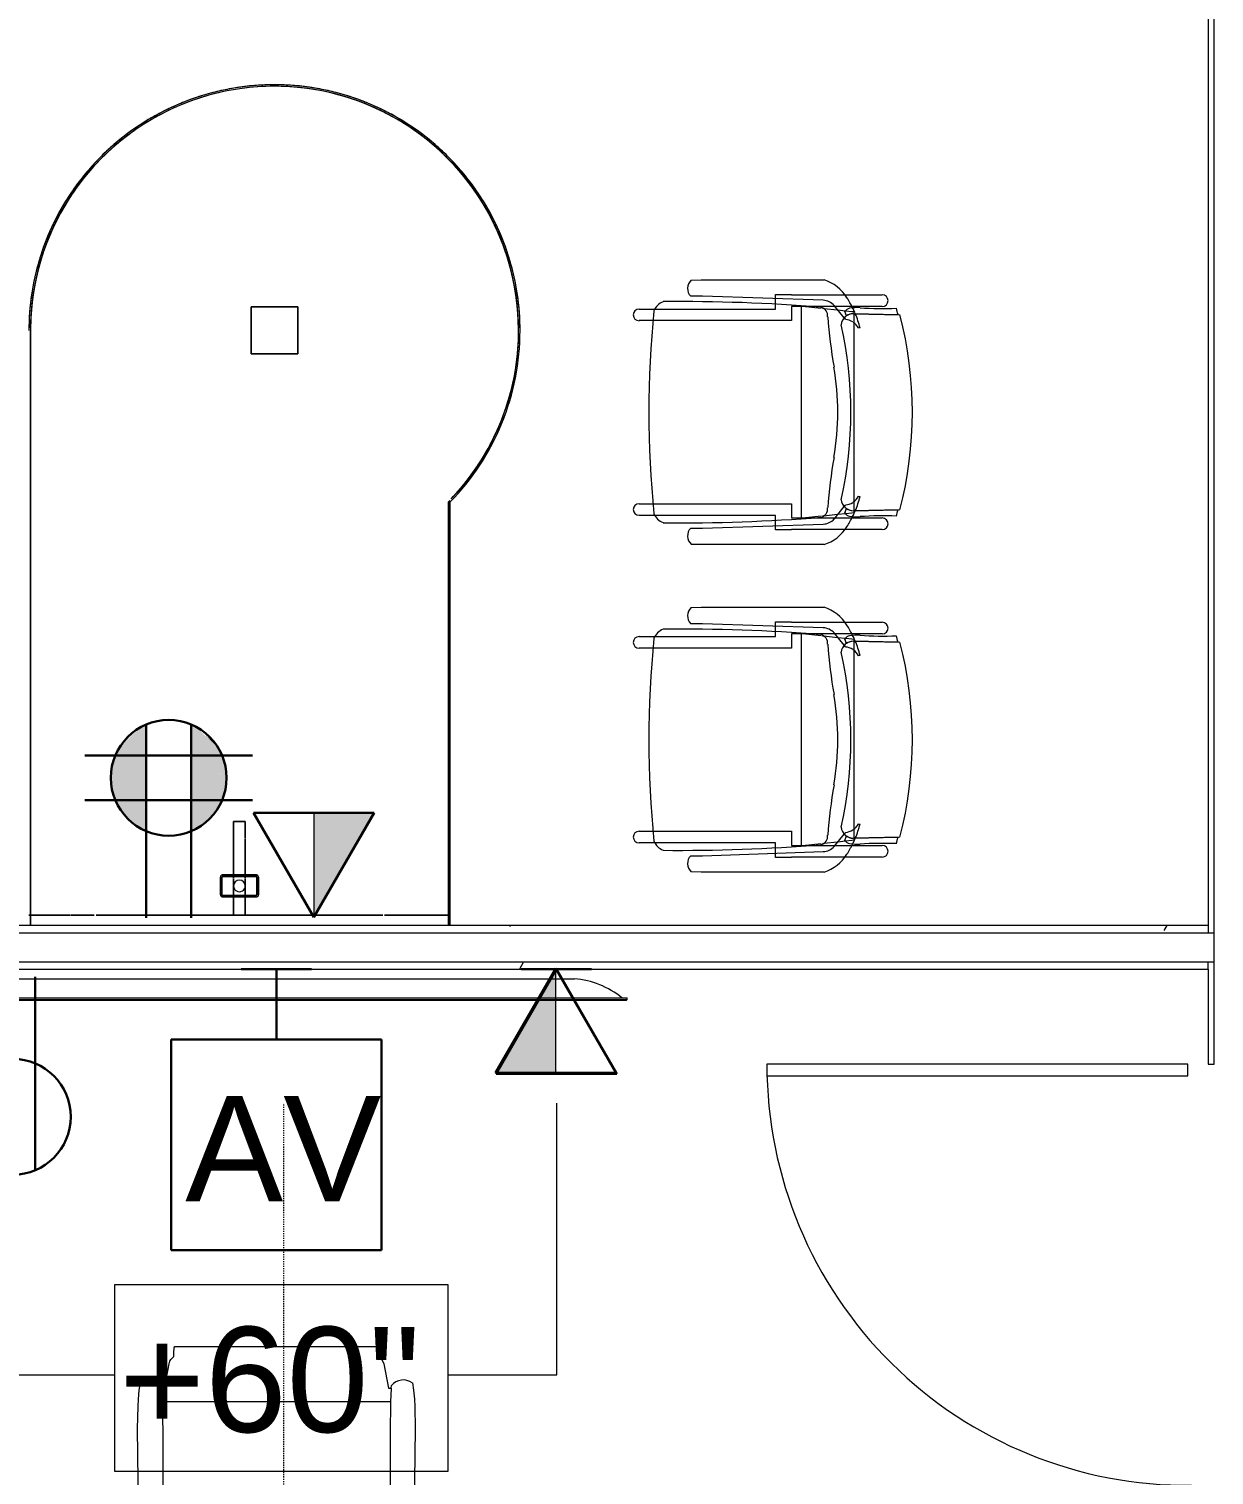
# Model space of a CAD drawing. Header units: inches. Extents: x 587 to 1284, y 1170 to 2052.
# Drawn here: x 724.6 to 826, y 1492.1 to 1615.8 of the extents above; entities that cross this region are included whole.
import ezdxf

# ---------------------------------------------------------------- set-up
doc = ezdxf.new("R2010")
doc.units = ezdxf.units.IN
doc.header["$MEASUREMENT"] = 0
doc.linetypes.add('Dash 1_16_', pattern=[0.125, 0.0625, -0.0625])
for name, color, linetype, lineweight in [('A-ANNO-NOTE', 131, 'Continuous', 9), ('A-DETL', 90, 'Continuous', 9), ('A-DOOR', 31, 'Continuous', 13), ('A-WALL', 113, 'Continuous', 13), ('A-WALL-PATT', 111, 'Continuous', 13), ('G-ANNO-TEXT', 231, 'Continuous', 9), ('I-FURN', 30, 'Continuous', 9), ('I-FURN-PNLS', 30, 'Continuous', 9), ('I-WALL', 2, 'Continuous', 13), ('Q-SPCQ', 91, 'Continuous', 9)]:
    doc.layers.add(name, color=color, linetype=linetype, lineweight=lineweight)
doc.styles.add('Swis721 Lt BT', font='swissl.ttf', dxfattribs={"height": 9})
pattern_1 = [(0, (0, 0), (30.72, 7.68), [1.267, -21.773, 1.267, -21.773, -122.88]), (0, (0, 0), (30.72, 7.68), [-46.08, 1.267, -44.813, 1.267, -21.773, -53.76]), (0, (0, 0), (30.72, 7.68), [-115.2, 1.267, -14.093, 1.267, -37.133]), (120, (11.52, 3.84), (-22.011075, 22.7643), [1.267, -21.773, 1.267, -21.773, -122.88]), (120, (11.52, 3.84), (-22.011075, 22.7643), [-46.08, 1.267, -44.813, 1.267, -21.773, -53.76]), (120, (11.52, 3.84), (-22.011075, 22.7643), [-115.2, 1.267, -14.093, 1.267, -37.133]), (240, (15.36, 19.2), (-8.708925, -30.4443), [1.267, -21.773, 1.267, -21.773, -122.88]), (240, (15.36, 19.2), (-8.708925, -30.4443), [-46.08, 1.267, -44.813, 1.267, -21.773, -53.76]), (240, (15.36, 19.2), (-8.708925, -30.4443), [-115.2, 1.267, -14.093, 1.267, -37.133])]

# ---------------------------------------------------------------- blocks, each defined once
blk = doc.blocks.new('Zira Wksta 12 - Type 1-V4-Level 07  POWER _ SIGNAL')
at = {"layer": 'I-FURN'}
for p, q in [((-49, -13), (-53, -13)), ((-53, -13), (-53, -17)), ((-53, -17), (-53, -13)), ((-53, -13), (-49, -13)), ((-49, -17), (-49, -13)), ((-49, -13), (-49, -17)), ((-53, -17), (-49, -17)), ((-49, -17), (-53, -17))]:
    blk.add_line(p, q, dxfattribs=at)
at = {"layer": 'I-FURN-PNLS'}
for p, q in [((-43.09, 4.32), (-43.06, 4.31)), ((-43.09, 4.32), (-43.06, 4.31)), ((-43.06, 4.44), (-43.06, 4.44)), ((-36.3, 0), (-0.13, 0)), ((-0.13, 0), (-36.3, 0)), ((-36.3, 0), (-0.13, 0)), ((-0.13, 0), (-1, 0)), ((-1, 0), (-1, -0.12)), ((-1, -0.12), (-1, 0)), ((-1, 0), (-0.13, 0)), ((-36.35, -0.13), (-0.13, -0.13)), ((-0.13, -0.13), (-36.35, -0.13)), ((-0.13, -0.13), (-36.35, -0.13)), ((-36.35, -0.13), (-0.13, -0.13)), ((-36.3, 0), (-0.13, 0)), ((-1, -0.13), (-1, -3.57)), ((-1, -3.57), (-1, -0.13)), ((-1, -3.6), (-1, -5.58)), ((-1, -5.58), (-1, -3.6)), ((-1, -5.74), (-1, -30.26)), ((-1, -17.5), (-1, -5.74)), ((-4.44, -16.56), (-4.44, -19.44)), ((-4.44, -19.44), (-4.44, -16.56)), ((-4.31, -16.56), (-4.31, -16.71)), ((-4.31, -16.71), (-4.31, -16.56)), ((-4.31, -16.75), (-4.31, -19.25)), ((-4.31, -19.25), (-4.31, -16.75)), ((-2.75, -16.37), (-4.25, -16.37)), ((-4.25, -16.37), (-2.75, -16.37)), ((-4.18, -16.5), (-4.25, -16.5)), ((-4.25, -16.5), (-4.18, -16.5)), ((-2.83, -16.5), (-4.17, -16.5)), ((-4.17, -16.5), (-2.83, -16.5)), ((-2.75, -16.5), (-2.82, -16.5)), ((-2.82, -16.5), (-2.75, -16.5)), ((-2.69, -16.71), (-2.69, -16.56)), ((-2.69, -16.56), (-2.69, -16.71)), ((-2.69, -19.25), (-2.69, -16.75)), ((-2.69, -16.75), (-2.69, -19.25)), ((-2.56, -19.44), (-2.56, -16.56)), ((-2.56, -16.56), (-2.56, -19.44)), ((-7.58, -17.5), (-9, -17.5)), ((-9, -17.5), (-9, -18.5)), ((-9, -18.5), (-9, -17.5)), ((-9, -17.5), (-7.58, -17.5)), ((-9, -18.5), (-5.89, -18.5)), ((-5.89, -18.5), (-9, -18.5)), ((-4.44, -17.5), (-7.53, -17.5)), ((-7.53, -17.5), (-4.44, -17.5)), ((-5.87, -18.5), (-4.44, -18.5)), ((-4.44, -18.5), (-5.87, -18.5)), ((-4.31, -17.5), (-4.44, -17.5)), ((-4.44, -17.5), (-4.31, -17.5)), ((-4.44, -18.5), (-4.31, -18.5)), ((-4.31, -18.5), (-4.44, -18.5)), ((-4.15, -17.5), (-4.31, -17.5)), ((-4.31, -17.5), (-4.15, -17.5)), ((-4.31, -18.5), (-4.15, -18.5)), ((-4.15, -18.5), (-4.31, -18.5)), ((-4.04, -17.5), (-4.11, -17.5)), ((-4.11, -17.5), (-4.04, -17.5)), ((-4.11, -18.5), (-4.04, -18.5)), ((-4.04, -18.5), (-4.11, -18.5)), ((-3.64, -17.5), (-4.03, -17.5)), ((-4.03, -17.5), (-3.64, -17.5)), ((-4.03, -18.5), (-3.64, -18.5)), ((-3.64, -18.5), (-4.03, -18.5)), ((-3.36, -17.5), (-3.64, -17.5)), ((-3.64, -17.5), (-3.36, -17.5)), ((-3.64, -18.5), (-3.36, -18.5)), ((-3.36, -18.5), (-3.64, -18.5)), ((-2.89, -17.5), (-3.36, -17.5)), ((-3.36, -17.5), (-2.89, -17.5)), ((-3.36, -18.5), (-2.89, -18.5)), ((-2.89, -18.5), (-3.36, -18.5)), ((-2.69, -17.5), (-2.85, -17.5)), ((-2.85, -17.5), (-2.69, -17.5)), ((-2.85, -18.5), (-2.69, -18.5)), ((-2.69, -18.5), (-2.85, -18.5)), ((-2.56, -17.5), (-2.69, -17.5)), ((-2.69, -17.5), (-2.56, -17.5)), ((-2.69, -18.5), (-2.56, -18.5)), ((-2.56, -18.5), (-2.69, -18.5)), ((-1, -17.5), (-2.56, -17.5)), ((-2.56, -17.5), (-1, -17.5)), ((-2.56, -18.5), (-1, -18.5)), ((-1, -18.5), (-2.56, -18.5)), ((-1, -18.5), (-1, -17.5)), ((-1, -17.5), (-1, -18.5)), ((-1, -18.5), (-1, -17.5)), ((-1, -30.26), (-1, -18.5)), ((-4.31, -19.29), (-4.31, -19.44)), ((-4.31, -19.44), (-4.31, -19.29)), ((-4.25, -19.5), (-4.18, -19.5)), ((-4.18, -19.5), (-4.25, -19.5)), ((-4.25, -19.62), (-2.75, -19.62)), ((-2.75, -19.62), (-4.25, -19.62)), ((-4.17, -19.5), (-2.83, -19.5)), ((-2.83, -19.5), (-4.17, -19.5)), ((-2.82, -19.5), (-2.75, -19.5)), ((-2.75, -19.5), (-2.82, -19.5)), ((-2.69, -19.44), (-2.69, -19.29)), ((-2.69, -19.29), (-2.69, -19.44)), ((-1, -30.42), (-1, -32.4)), ((-1, -32.4), (-1, -30.42)), ((-1, -32.44), (-1, -35.87)), ((-1, -35.87), (-1, -32.44)), ((-0.13, -35.87), (-51, -35.87)), ((-51, -35.87), (-0.13, -35.87)), ((-51, -35.87), (-0.13, -35.87)), ((-0.13, -35.87), (-51, -35.87)), ((-1, -35.88), (-1, -36)), ((-1, -36), (-1, -35.88))]:
    blk.add_line(p, q, dxfattribs=at)
for centre, radius, start, end in [((-51, -15), 21, 90, 270), ((-51, -15), 21, 90, 270), ((-51, -15), 20.87, 90, 180), ((-51, -15), 20.87, 90, 130.9091), ((-51, -15), 20.87, 90, 122.7273), ((-51, -15), 20.87, 98.1818, 122.7273), ((-51, -15), 21, 106.7644, 110.1031), ((-51, -15), 21, 106.7644, 110.1031), ((-51, -15), 21, 101.1684, 106.7644), ((-51, -15), 21, 101.1684, 106.7644), ((-51, -15), 21, 98.382, 101.1684), ((-51, -15), 21, 98.382, 101.1684), ((-51, -15), 21, 90, 98.382), ((-51, -15), 21, 98.1818, 98.382), ((-51, -15), 21, 90, 98.1818), ((-51, -15), 20.87, 90, 98.1818), ((-51, -15), 21, 45.5847, 90), ((-51, -15), 21, 45.5847, 90), ((-51, -15), 21, 67.798, 90), ((-51, -15), 21, 67.7923, 90), ((-51, -15), 20.88, 67.7224, 90), ((-51, -15), 20.88, 67.7224, 90), ((-51, -15), 20.88, 60.2965, 90), ((-51, -15), 20.88, 82.5741, 90), ((-51, -15), 20.88, 75.1483, 82.5741), ((-51, -15), 20.88, 67.7224, 75.1483), ((-51, -15), 21, 115.1473, 118.7187), ((-51, -15), 21, 115.1473, 118.7187), ((-51, -15), 21, 110.1031, 115.1473), ((-51, -15), 21, 110.1031, 115.1473), ((-51, -15), 20.88, 46.3945, 67.7224), ((-51, -15), 21, 45.5847, 67.7923), ((-51, -15), 21, 45.5847, 67.7923), ((-51, -15), 20.88, 52.8707, 67.6561), ((-51, -15), 20.88, 60.2965, 67.6561), ((-51, -15), 20.87, 122.7273, 180), ((-51, -15), 20.87, 122.7273, 130.9091), ((-51, -15), 21, 123.5308, 127.228), ((-51, -15), 21, 123.5308, 127.228), ((-51, -15), 21, 118.7187, 123.5308), ((-51, -15), 21, 118.7187, 123.5308), ((-51, -15), 20.88, 46.3945, 60.2965), ((-51, -15), 20.88, 52.8707, 60.2965), ((-51, -15), 21, 127.228, 131.915), ((-51, -15), 21, 127.228, 131.915), ((-51, -15), 20.88, 46.3945, 52.8707), ((-51, -15), 20.88, 46.3945, 52.8707), ((-51, -15), 20.87, 130.9091, 180), ((-51, -15), 20.87, 130.9091, 163.6364), ((-51, -15), 21, 131.915, 135.6889), ((-51, -15), 21, 131.915, 135.6889), ((-51, -15), 21, 135.6889, 140.3), ((-51, -15), 21, 135.6889, 140.3), ((-51, -15), 20.88, 45.6338, 45.8727), ((-51, -15), 20.88, 45.6338, 45.8727), ((-51, -15), 20.88, 45.6338, 45.8727), ((-51, -15), 20.88, 45.6338, 45.8727), ((-51, -15), 20.88, 45.4448, 45.6338), ((-51, -15), 20.88, 45.4448, 45.6338), ((-51, -15), 20.88, 45.4448, 45.6338), ((-51, -15), 20.88, 45.4448, 45.6338), ((-51, -15), 21, 140.3, 144.1238), ((-51, -15), 21, 140.3, 144.1238), ((-51, -15), 21, 144.1238, 148.6861), ((-51, -15), 21, 144.1238, 148.6861), ((-51, -15), 21, 148.6861, 152.5432), ((-51, -15), 21, 148.6861, 152.5432), ((-51, -15), 21, 152.5432, 157.0735), ((-51, -15), 21, 152.5432, 157.0735), ((-51, -15), 21, 157.0735, 158.8697), ((-51, -15), 21, 157.0735, 158.8697), ((-51, -15), 21, 160.9524, 165.4626), ((-51, -15), 21, 160.9524, 165.4626), ((-51, -15), 21, 158.9402, 160.9524), ((-51, -15), 21, 158.9402, 160.9524), ((-51, -15), 20.87, 163.6364, 180), ((-51, -15), 21, 165.4626, 169.3548), ((-51, -15), 21, 165.4626, 169.3548), ((-51, -15), 21, 169.3548, 173.8538), ((-51, -15), 21, 169.3548, 173.8538), ((-51, -15), 21, 173.8538, 177.7523), ((-51, -15), 21, 173.8538, 177.7523), ((-51, -15), 21, 177.7523, 180), ((-51, -15), 21, 177.7523, 180), ((-51, -15), 21, 180, 182.2477), ((-51, -15), 21, 180, 182.2477), ((-51, -15), 21, 182.2477, 186.1462), ((-51, -15), 21, 182.2477, 186.1462), ((-51, -15), 20.87, 180, 196.3636), ((-51, -15), 20.87, 180, 270), ((-51, -15), 20.87, 180, 270), ((-51, -15), 20.87, 180, 188.1818), ((-51, -15), 21, 186.1462, 190.6452), ((-51, -15), 21, 186.1462, 190.6452), ((-4.25, -16.56), 0.188, 90, 180), ((-4.25, -16.56), 0.188, 165, 180), ((-4.25, -16.56), 0.187, 90, 165), ((-4.25, -16.56), 0.0625, 90, 180), ((-4.25, -16.56), 0.0625, 150, 180), ((-4.25, -16.56), 0.0625, 120, 150), ((-4.25, -16.56), 0.0625, 105, 120), ((-4.25, -16.56), 0.0625, 90, 105), ((-2.75, -16.56), 0.188, 360, 90), ((-2.75, -16.56), 0.188, 15, 90), ((-2.75, -16.56), 0.0625, 75, 90), ((-2.75, -16.56), 0.0625, 0, 90), ((-2.75, -16.56), 0.0625, 60, 75), ((-2.75, -16.56), 0.0625, 45, 60), ((-2.75, -16.56), 0.0625, 30, 45), ((-2.75, -16.56), 0.0625, 15, 30), ((-2.75, -16.56), 0.0625, 360, 15), ((-2.75, -16.56), 0.188, 0, 15), ((-51, -15), 20.87, 188.1818, 204.5455), ((-3.5, -18), 0.5, 90, 270), ((-3.5, -18), 0.5, 90, 270), ((-3.5, -18), 0.5, 270, 90), ((-3.5, -18), 0.5, 270, 90), ((-51, -15), 21, 190.6452, 194.5374), ((-51, -15), 21, 190.6452, 194.5374), ((-4.25, -19.44), 0.188, 180, 270), ((-4.25, -19.44), 0.188, 180, 195), ((-4.25, -19.44), 0.188, 195, 270), ((-4.25, -19.44), 0.0625, 180, 225), ((-4.25, -19.44), 0.0625, 180, 270), ((-4.25, -19.44), 0.0625, 225, 240), ((-4.25, -19.44), 0.0625, 240, 255), ((-4.25, -19.44), 0.0625, 255, 270), ((-2.75, -19.44), 0.188, 270, 360), ((-2.75, -19.44), 0.0625, 270, 0), ((-2.75, -19.44), 0.0625, 270, 300), ((-2.75, -19.44), 0.188, 270, 285), ((-2.75, -19.44), 0.0625, 300, 315), ((-2.75, -19.44), 0.0625, 315, 345), ((-2.75, -19.44), 0.187, 285, 345), ((-2.75, -19.44), 0.0625, 345, 0), ((-2.75, -19.44), 0.187, 345, 0), ((-51, -15), 21, 194.5374, 199.0476), ((-51, -15), 21, 194.5374, 199.0476), ((-51, -15), 20.87, 196.3636, 204.5455), ((-51, -15), 21, 199.0476, 200.954), ((-51, -15), 21, 199.0476, 200.954), ((-51, -15), 21, 201.0598, 202.9265), ((-51, -15), 21, 201.0598, 202.9265), ((-51, -15), 21, 202.9265, 207.4568), ((-51, -15), 21, 202.9265, 207.4568), ((-51, -15), 20.87, 204.5455, 270), ((-51, -15), 20.87, 204.5455, 212.7273), ((-51, -15), 21, 207.4568, 209.7141), ((-51, -15), 21, 207.4568, 209.7141), ((-51, -15), 21, 209.7632, 211.3139), ((-51, -15), 21, 209.7632, 211.3139), ((-51, -15), 21, 211.3139, 215.8762), ((-51, -15), 21, 211.3139, 215.8762), ((-51, -15), 20.87, 212.7273, 220.9091), ((-51, -15), 21, 215.8762, 219.7), ((-51, -15), 21, 215.8762, 219.7), ((-51, -15), 21, 219.7, 220.9091), ((-51, -15), 21, 219.7, 224.3111), ((-51, -15), 21, 220.9091, 224.3111), ((-51, -15), 20.87, 220.9091, 237.2727), ((-51, -15), 21, 224.3111, 228.085), ((-51, -15), 21, 224.3111, 228.085), ((-51, -15), 21, 228.085, 232.772), ((-51, -15), 21, 228.085, 232.772), ((-51, -15), 21, 232.772, 236.4692), ((-51, -15), 21, 232.772, 236.4692), ((-51, -15), 21, 236.4692, 241.2813), ((-51, -15), 21, 236.4692, 241.2813), ((-51, -15), 20.87, 237.2727, 270), ((-51, -15), 21, 241.2813, 244.8527), ((-51, -15), 21, 241.2813, 244.8527), ((-51, -15), 21, 244.8527, 249.8969), ((-51, -15), 21, 244.8527, 249.8969), ((-51, -15), 21, 249.8969, 253.2356), ((-51, -15), 21, 249.8969, 253.2356), ((-51, -15), 21, 253.2356, 258.8316), ((-51, -15), 21, 253.2356, 258.8316), ((-51, -15), 21, 258.8316, 261.618), ((-51, -15), 21, 258.8316, 261.618), ((-51, -15), 21, 261.618, 270), ((-51, -15), 21, 261.618, 270)]:
    blk.add_arc(centre, radius, start, end, dxfattribs=at)
blk = doc.blocks.new('F-Haworth_Chair_X99-Seminar - X99 Seminar Chair with Glides-V5-Level 07  POWER _ SIGNAL')
at = {"layer": 'I-FURN'}
for p, q in [((-8.82, 9.44), (-8.82, 10.78)), ((-7.83, 10.78), (-7.83, 9.57)), ((7.83, 9.57), (7.83, 10.78)), ((8.82, 10.78), (8.82, 9.44)), ((-8.82, -0.89), (-8.82, 9.44)), ((-7.83, 9.57), (-7.83, -2.27)), ((7.83, -2.27), (7.83, 9.57)), ((8.82, 9.44), (8.82, -0.89)), ((-11.32, 5.48), (-11.3, 6.32)), ((-9.92, 6.36), (-9.92, 5.36)), ((9.92, 5.36), (9.92, 6.36)), ((11.3, 6.32), (11.32, 5.48)), ((-11.32, -5.06), (-11.32, 5.48)), ((-9.92, 5.36), (-9.57, -4.97)), ((9.57, -4.97), (9.92, 5.36)), ((11.32, 5.48), (11.32, -5.06)), ((-10.07, -0.89), (-9.71, -0.89)), ((-10.07, -2.27), (-10.07, -0.89)), ((-9.71, -0.89), (-9.2, -0.89)), ((-9.2, -0.89), (-8.82, -0.89)), ((8.82, -0.89), (9.2, -0.89)), ((9.2, -0.89), (9.71, -0.89)), ((9.71, -0.89), (10.07, -0.89)), ((10.07, -0.89), (10.07, -2.27)), ((-10.04, -2.27), (-10.07, -2.27)), ((-10.04, -4.99), (-10.04, -2.27)), ((-9.04, -2.27), (-9.04, -3.12)), ((-7.83, -2.27), (-9.04, -2.27)), ((9.04, -2.27), (7.83, -2.27)), ((9.04, -3.12), (9.04, -2.27)), ((10.04, -2.27), (10.04, -4.99)), ((10.07, -2.27), (10.04, -2.27)), ((-9.07, -3.12), (9.07, -3.12)), ((-9.07, -3.2), (-9.07, -3.12)), ((-8.9, -4.8), (-9.07, -3.2)), ((-9.04, -3.12), (-9.04, -3.43)), ((-9.04, -3.43), (-9.04, -3.62)), ((-9.04, -3.62), (-9.04, -5.99)), ((9.07, -3.2), (8.9, -4.8)), ((9.04, -3.43), (9.04, -3.12)), ((9.04, -3.62), (9.04, -3.43)), ((9.04, -5.99), (9.04, -3.62)), ((9.07, -3.12), (9.07, -3.2)), ((-8.88, -4.99), (-8.89, -4.91)), ((8.89, -4.91), (8.88, -4.99)), ((-10.04, -6.81), (-10.04, -5)), ((-9.13, -5.92), (-8.07, -6.77)), ((-9.04, -5.99), (-9.04, -7.4)), ((-8.75, -6.22), (-8.88, -4.99)), ((8.07, -6.77), (9.13, -5.92)), ((8.88, -4.99), (8.75, -6.22)), ((9.04, -7.4), (9.04, -5.99)), ((10.04, -5), (10.04, -6.81)), ((-10.04, -10.02), (-10.04, -6.81)), ((-9.04, -7.4), (-9.04, -10.02)), ((-8.68, -6.87), (-8.75, -6.22)), ((-8.62, -7.42), (-8.68, -6.87)), ((-8.61, -6.81), (-8.23, -6.95)), ((-8.03, -6.81), (-7.95, -6.87)), ((7.95, -6.87), (8.03, -6.81)), ((8.23, -6.95), (8.61, -6.81)), ((8.68, -6.87), (8.62, -7.42)), ((8.75, -6.22), (8.68, -6.87)), ((9.04, -10.02), (9.04, -7.4)), ((10.04, -6.81), (10.04, -10.02)), ((-8.6, -7.6), (-8.62, -7.43)), ((-8.49, -7.6), (-8.56, -7.6)), ((-8.42, -7.57), (-8.34, -11.37)), ((-8.34, -11.52), (-8.42, -7.57)), ((-7.65, -7.6), (-8.4, -7.6)), ((7.65, -7.6), (-7.65, -7.6)), ((-7.18, -7.99), (-7.21, -8.13)), ((7.21, -8.13), (7.18, -7.99)), ((8.4, -7.6), (7.65, -7.6)), ((8.34, -11.37), (8.42, -7.57)), ((8.42, -7.57), (8.34, -11.52)), ((8.56, -7.6), (8.49, -7.6)), ((8.62, -7.43), (8.6, -7.6))]:
    blk.add_line(p, q, dxfattribs=at)
for centre, radius, start, end in [((-8.32, 10.78), 0.495, 0, 180), ((8.32, 10.78), 0.495, 0, 180), ((0, -75.01), 84.96, 84.1475, 95.8525), ((-8.21, 8.28), 1.31, 110.0433, 159.9567), ((144.06, 7.32), 153.52, 179.4749, 184.5213), ((8.21, 8.28), 1.31, 20.0433, 69.9567), ((-144.06, 7.32), 153.52, 355.4787, 0.5251), ((-10.58, 5.68), 0.956, 45.8901, 138.1099), ((10.58, 5.68), 0.956, 41.8901, 134.1099), ((-8.24, -4.59), 0.763, 194.2338, 275.7662), ((8.24, -4.59), 0.763, 264.2338, 345.7662), ((-7.87, -3.92), 3.63, 198.1789, 238.0478), ((-8.18, -4.9), 1.39, 182.8013, 227.1078), ((-11.32, -48.08), 42.84, 79.9767, 85.7699), ((0, 15.97), 22.19, 259.9767, 280.0233), ((11.32, -48.08), 42.84, 94.2301, 100.0233), ((8.18, -4.9), 1.39, 312.8922, 357.1987), ((7.87, -3.92), 3.63, 301.9522, 341.8211), ((-4.71, 1.15), 9.61, 238.0478, 243.9964), ((-5.2, -7.86), 3.74, 170.0936, 184.0143), ((-8.28, -7.33), 0.613, 122.5427, 170.0936), ((-7.37, -7.55), 1.05, 95.9554, 181.1786), ((-7.37, -7.55), 1.05, 145.2002, 181.1786), ((-6.55, -6.76), 1.38, 185.0878, 212.4248), ((0, 26.49), 33.83, 257.2285, 282.7715), ((7.37, -7.55), 1.05, 358.8214, 84.0446), ((6.55, -6.76), 1.38, 327.5752, 354.9122), ((7.37, -7.55), 1.05, 358.8214, 34.7998), ((8.28, -7.33), 0.613, 9.9064, 57.4573), ((5.2, -7.86), 3.74, 355.9857, 9.9064), ((4.71, 1.15), 9.61, 296.0036, 301.9522), ((-36.06, -10.03), 27.2, 357.4882, 4.0143), ((-4.71, 1.15), 9.61, 243.9964, 246.4906), ((-4.71, 1.15), 9.61, 246.6393, 247.073), ((-4.71, 1.15), 9.61, 247.2631, 254.9334), ((-6.55, -6.76), 1.38, 214.0187, 228.4842), ((-6.55, -6.76), 1.38, 228.4842, 242.9497), ((6.55, -6.76), 1.38, 297.0503, 325.9813), ((4.71, 1.15), 9.61, 285.0666, 292.7369), ((4.71, 1.15), 9.61, 292.927, 293.3607), ((4.71, 1.15), 9.61, 293.5094, 296.0036), ((36.06, -10.03), 27.2, 175.9857, 182.5118), ((-9.54, -10.02), 0.498, 180, 0), ((9.54, -10.02), 0.498, 180, 0), ((0, 20.73), 33.17, 254.4478, 255.4234), ((0, 20.29), 32.89, 255.304, 284.6925), ((0, 20.73), 33.17, 284.5766, 285.5522)]:
    blk.add_arc(centre, radius, start, end, dxfattribs=at)
blk = doc.blocks.new('F-Haworth_Chair_X99-Seminar - X99 Seminar Chair with Glides-V6-Level 07  POWER _ SIGNAL')
at = {"layer": 'I-FURN'}
for p, q in [((-8.82, 9.44), (-8.82, 10.78)), ((-7.83, 10.78), (-7.83, 9.57)), ((7.83, 9.57), (7.83, 10.78)), ((8.82, 10.78), (8.82, 9.44)), ((-8.82, -0.89), (-8.82, 9.44)), ((-7.83, 9.57), (-7.83, -2.27)), ((7.83, -2.27), (7.83, 9.57)), ((8.82, 9.44), (8.82, -0.89)), ((-11.32, 5.48), (-11.3, 6.32)), ((-9.92, 6.36), (-9.92, 5.36)), ((9.92, 5.36), (9.92, 6.36)), ((11.3, 6.32), (11.32, 5.48)), ((-11.32, -5.06), (-11.32, 5.48)), ((-9.92, 5.36), (-9.57, -4.97)), ((9.57, -4.97), (9.92, 5.36)), ((11.32, 5.48), (11.32, -5.06)), ((-10.07, -0.89), (-9.71, -0.89)), ((-10.07, -2.27), (-10.07, -0.89)), ((-9.71, -0.89), (-9.2, -0.89)), ((-9.2, -0.89), (-8.82, -0.89)), ((8.82, -0.89), (9.2, -0.89)), ((9.2, -0.89), (9.71, -0.89)), ((9.71, -0.89), (10.07, -0.89)), ((10.07, -0.89), (10.07, -2.27)), ((-10.04, -2.27), (-10.07, -2.27)), ((-10.04, -4.99), (-10.04, -2.27)), ((-9.04, -2.27), (-9.04, -3.12)), ((-7.83, -2.27), (-9.04, -2.27)), ((9.04, -2.27), (7.83, -2.27)), ((9.04, -3.12), (9.04, -2.27)), ((10.04, -2.27), (10.04, -4.99)), ((10.07, -2.27), (10.04, -2.27)), ((-9.07, -3.12), (9.07, -3.12)), ((-9.07, -3.2), (-9.07, -3.12)), ((-8.9, -4.8), (-9.07, -3.2)), ((-9.04, -3.12), (-9.04, -3.43)), ((-9.04, -3.43), (-9.04, -3.62)), ((-9.04, -3.62), (-9.04, -5.99)), ((9.07, -3.2), (8.9, -4.8)), ((9.04, -3.43), (9.04, -3.12)), ((9.04, -3.62), (9.04, -3.43)), ((9.04, -5.99), (9.04, -3.62)), ((9.07, -3.12), (9.07, -3.2)), ((-8.88, -4.99), (-8.89, -4.91)), ((8.89, -4.91), (8.88, -4.99)), ((-10.04, -6.81), (-10.04, -5)), ((-9.13, -5.92), (-8.07, -6.77)), ((-9.04, -5.99), (-9.04, -7.4)), ((-8.75, -6.22), (-8.88, -4.99)), ((8.07, -6.77), (9.13, -5.92)), ((8.88, -4.99), (8.75, -6.22)), ((9.04, -7.4), (9.04, -5.99)), ((10.04, -5), (10.04, -6.81)), ((-10.04, -10.02), (-10.04, -6.81)), ((-9.04, -7.4), (-9.04, -10.02)), ((-8.68, -6.87), (-8.75, -6.22)), ((-8.62, -7.42), (-8.68, -6.87)), ((-8.61, -6.81), (-8.23, -6.95)), ((-8.03, -6.81), (-7.95, -6.87)), ((7.95, -6.87), (8.03, -6.81)), ((8.23, -6.95), (8.61, -6.81)), ((8.68, -6.87), (8.62, -7.42)), ((8.75, -6.22), (8.68, -6.87)), ((9.04, -10.02), (9.04, -7.4)), ((10.04, -6.81), (10.04, -10.02)), ((-8.6, -7.6), (-8.62, -7.43)), ((-8.49, -7.6), (-8.56, -7.6)), ((-8.42, -7.57), (-8.34, -11.37)), ((-8.34, -11.52), (-8.42, -7.57)), ((-7.65, -7.6), (-8.4, -7.6)), ((7.65, -7.6), (-7.65, -7.6)), ((-7.18, -7.99), (-7.21, -8.13)), ((7.21, -8.13), (7.18, -7.99)), ((8.4, -7.6), (7.65, -7.6)), ((8.34, -11.37), (8.42, -7.57)), ((8.42, -7.57), (8.34, -11.52)), ((8.56, -7.6), (8.49, -7.6)), ((8.62, -7.43), (8.6, -7.6))]:
    blk.add_line(p, q, dxfattribs=at)
for centre, radius, start, end in [((-8.32, 10.78), 0.495, 0, 180), ((8.32, 10.78), 0.495, 0, 180), ((0, -75.01), 84.96, 84.1475, 95.8525), ((-8.21, 8.28), 1.31, 110.0433, 159.9567), ((144.06, 7.32), 153.52, 179.4749, 184.5213), ((8.21, 8.28), 1.31, 20.0433, 69.9567), ((-144.06, 7.32), 153.52, 355.4787, 0.5251), ((-10.58, 5.68), 0.956, 45.8901, 138.1099), ((10.58, 5.68), 0.956, 41.8901, 134.1099), ((-8.24, -4.59), 0.763, 194.2338, 275.7662), ((8.24, -4.59), 0.763, 264.2338, 345.7662), ((-7.87, -3.92), 3.63, 198.1789, 238.0478), ((-8.18, -4.9), 1.39, 182.8013, 227.1078), ((-11.32, -48.08), 42.84, 79.9767, 85.7699), ((0, 15.97), 22.19, 259.9767, 280.0233), ((11.32, -48.08), 42.84, 94.2301, 100.0233), ((8.18, -4.9), 1.39, 312.8922, 357.1987), ((7.87, -3.92), 3.63, 301.9522, 341.8211), ((-4.71, 1.15), 9.61, 238.0478, 243.9964), ((-5.2, -7.86), 3.74, 170.0936, 184.0143), ((-8.28, -7.33), 0.613, 122.5427, 170.0936), ((-7.37, -7.55), 1.05, 95.9554, 181.1786), ((-7.37, -7.55), 1.05, 145.2002, 181.1786), ((-6.55, -6.76), 1.38, 185.0878, 212.4248), ((0, 26.49), 33.83, 257.2285, 282.7715), ((7.37, -7.55), 1.05, 358.8214, 84.0446), ((6.55, -6.76), 1.38, 327.5752, 354.9122), ((7.37, -7.55), 1.05, 358.8214, 34.7998), ((8.28, -7.33), 0.613, 9.9064, 57.4573), ((5.2, -7.86), 3.74, 355.9857, 9.9064), ((4.71, 1.15), 9.61, 296.0036, 301.9522), ((-36.06, -10.03), 27.2, 357.4882, 4.0143), ((-4.71, 1.15), 9.61, 243.9964, 246.4906), ((-4.71, 1.15), 9.61, 246.6393, 247.073), ((-4.71, 1.15), 9.61, 247.2631, 254.9334), ((-6.55, -6.76), 1.38, 214.0187, 242.9497), ((6.55, -6.76), 1.38, 297.0503, 311.5158), ((4.71, 1.15), 9.61, 285.0666, 292.7369), ((6.55, -6.76), 1.38, 311.5158, 325.9813), ((4.71, 1.15), 9.61, 292.927, 293.3607), ((4.71, 1.15), 9.61, 293.5094, 296.0036), ((36.06, -10.03), 27.2, 175.9857, 182.5118), ((-9.54, -10.02), 0.498, 180, 0), ((9.54, -10.02), 0.498, 180, 0), ((0, 20.73), 33.17, 254.4478, 255.4234), ((0, 20.29), 32.89, 255.304, 284.6925), ((0, 20.73), 33.17, 284.5766, 285.5522)]:
    blk.add_arc(centre, radius, start, end, dxfattribs=at)
blk = doc.blocks.new('HermanMiller_Collection_Eames_AluminumGroup_MgmtChair - Casters Pneumatic Hgt Adj-7418678-Level 07  POWER _ SIGNAL')
at = {"layer": 'I-FURN'}
for p, q in [((-7.1, 11.63), (-6.49, 11.73)), ((-6.49, 11.73), (-5.72, 11.8)), ((-5.72, 11.8), (-5.07, 11.83)), ((-5.07, 11.83), (-3.21, 11.88)), ((-3.21, 11.88), (3.79, 11.79)), ((3.79, 11.79), (4.38, 11.72)), ((4.38, 11.72), (5.89, 11.24)), ((12.44, 10.17), (12.44, -10.17)), ((-10.2, -8.71), (-10.2, 8.71)), ((-9.36, 8.77), (-9.1, 9.03)), ((-9.1, 9.03), (-8.72, 9.18)), ((-8.72, 9.18), (-6.65, 9.58)), ((-6.65, 9.83), (-6.88, 9.85)), ((-6.65, 9.58), (-6.65, 9.83)), ((-6.65, 9.83), (-5.49, 9.76)), ((-5.49, 9.76), (-2.81, 9.72)), ((-5.49, 9.76), (-5.49, -9.76)), ((-2.81, 9.72), (5.28, 9.72)), ((5.28, 9.72), (5.78, 9.77)), ((-9.1, -9.03), (-9.36, -8.77)), ((-8.96, -9.1), (-9.1, -9.03)), ((-8.72, -9.18), (-8.96, -9.1)), ((-6.65, -9.58), (-8.72, -9.18)), ((-6.88, -9.85), (-6.65, -9.83)), ((-6.65, -9.83), (-6.65, -9.58)), ((-6.65, -9.83), (-5.49, -9.76)), ((-5.49, -9.76), (-2.81, -9.72)), ((-2.81, -9.72), (5.28, -9.72)), ((5.28, -9.72), (5.78, -9.77)), ((-6.49, -11.73), (-7.1, -11.63)), ((-5.72, -11.8), (-6.49, -11.73)), ((-5.07, -11.83), (-5.72, -11.8)), ((-3.21, -11.88), (-5.07, -11.83)), ((3.79, -11.79), (-3.21, -11.88)), ((4.38, -11.72), (3.79, -11.79)), ((5.89, -11.24), (4.38, -11.72))]:
    blk.add_line(p, q, dxfattribs=at)
for centre, radius, start, end in [((-6.03, 10.85), 1.32, 144.065, 229.935), ((5.03, 10.51), 1.12, 343.9109, 40.257), ((5.36, 10.43), 0.781, 302.3218, 343.1534), ((-6.03, -10.85), 1.32, 130.065, 215.935), ((5.36, -10.43), 0.781, 16.8466, 57.6782), ((5.03, -10.51), 1.12, 319.743, 16.0891)]:
    blk.add_arc(centre, radius, start, end, dxfattribs=at)
for points in [[(6.11, 10.2), (6.84, 10.2), (8.3, 10.18), (9.78, 10.17), (10.52, 10.17)], [(10.52, 10.17), (10.68, 10.17), (11, 10.19), (11.33, 10.21), (11.49, 10.21)], [(10.52, -10.17), (9.78, -10.17), (8.3, -10.18), (6.84, -10.2), (6.11, -10.2)], [(11.49, -10.21), (11.33, -10.21), (11, -10.19), (10.68, -10.17), (10.52, -10.17)]]:
    blk.add_open_spline(points, degree=3, dxfattribs=at)
for points, knots in [([(11.49, 10.21), (11.61, 10.22), (11.82, 10.22), (12.05, 10.21), (12.19, 10.21), (12.27, 10.2), (12.34, 10.19), (12.4, 10.19), (12.43, 10.18), (12.44, 10.17), (12.44, 10.17)], [-1, -1, -1, -1, -0.727273, -0.545455, -0.454545, -0.363636, -0.272727, -0.181818, -0.090909, 0, 0, 0, 0]), ([(-10.2, 8.71), (-10.2, 8.72), (-10.18, 8.72), (-10.13, 8.73), (-10.04, 8.74), (-9.82, 8.76), (-9.55, 8.77), (-9.36, 8.77)], [-1, -1, -1, -1, -0.888889, -0.777778, -0.666667, -0.444444, 0, 0, 0, 0]), ([(-9.36, -8.77), (-9.41, -8.77), (-9.55, -8.77), (-9.73, -8.76), (-9.88, -8.76), (-9.98, -8.75), (-10.07, -8.74), (-10.13, -8.73), (-10.18, -8.72), (-10.2, -8.72), (-10.2, -8.71)], [-1, -1, -1, -1, -0.888889, -0.666667, -0.555556, -0.444444, -0.333333, -0.222222, -0.111111, 0, 0, 0, 0]), ([(12.44, -10.17), (12.43, -10.18), (12.36, -10.2), (12.06, -10.21), (11.74, -10.22), (11.57, -10.22), (11.49, -10.21)], [-1, -1, -1, -1, -0.727273, -0.363636, -0.181818, 0, 0, 0, 0])]:
    blk.add_open_spline(points, degree=3, knots=knots, dxfattribs=at)
blk = doc.blocks.new('A-Flat_Screen_TV - OLED 65B6P 65_-7622165-Level 07  POWER _ SIGNAL')
at = {"layer": 'Q-SPCQ'}
for p, q in [((-29.94, 0.06), (29.94, 0.06)), ((-29.94, 0.06), (-29.94, 0)), ((29.94, 0), (29.94, 0.06)), ((-30, 0), (30, 0)), ((-30, 0), (-30, -0.19)), ((30, -0.19), (-30, -0.19)), ((30, -0.19), (30, 0)), ((25.5, -1.81), (-25.5, -1.81))]:
    blk.add_line(p, q, dxfattribs=at)
for centre, start, end in [((-24.9, 5.58), 231.0344, 265.3628), ((24.9, 5.58), 274.6372, 308.9656)]:
    blk.add_arc(centre, 7.41, start, end, dxfattribs=at)
blk = doc.blocks.new('Door - Glass Single - Patch - Short Handle-7789788-Level 07  POWER _ SIGNAL')
at = {"layer": 'A-DOOR', "lineweight": 20}
for p, q in [((17, 38), (17, 2)), ((18, 38), (17, 38)), ((18, 2), (18, 38)), ((17, 2), (18, 2))]:
    blk.add_line(p, q, dxfattribs=at)
at = {"layer": 'A-DOOR', "lineweight": 9}
blk.add_arc((18, 2), 36, 90, 180.5, dxfattribs=at)

msp = doc.modelspace()

# ---------------------------------------------------------------- hatches: boundary and pattern name
at = {"layer": 'A-ANNO-NOTE'}
for points in [[(732.15, 1549.54), (734.55, 1556.25), (731.69, 1552.46)], [(731.69, 1552.46), (734.55, 1556.25), (734.09, 1556.01)], [(731.69, 1552.46), (734.09, 1556.01), (732.27, 1554.18)], [(733.65, 1547.76), (734.55, 1556.25), (732.15, 1549.54)], [(732.34, 1554.29), (734.09, 1556.01), (732.63, 1554.72)], [(732.63, 1554.72), (734.09, 1556.01), (732.88, 1555.02)], [(732.88, 1555.02), (734.09, 1556.01), (733.15, 1555.31)], [(734.55, 1547.23), (734.55, 1556.25), (733.65, 1547.76)], [(734.67, 1547.18), (734.67, 1556.3), (734.55, 1556.25)], [(734.67, 1547.18), (734.55, 1556.25), (734.55, 1547.23)], [(738.5, 1547.18), (738.62, 1547.23), (738.5, 1556.3)], [(738.62, 1547.23), (738.62, 1556.25), (738.5, 1556.3)], [(738.62, 1547.23), (741.02, 1549.54), (738.62, 1556.25)], [(741.07, 1553.83), (739.08, 1556.01), (738.62, 1556.25), (739.62, 1555.26)], [(741.02, 1549.54), (741.07, 1553.83), (738.62, 1556.25), (739.62, 1553.45)], [(740.02, 1555.31), (739.62, 1555.63), (739.62, 1555.61)], [(740.29, 1555.02), (740.02, 1555.31), (739.62, 1555.57)], [(740.54, 1554.72), (740.29, 1555.02), (739.62, 1555.54)], [(740.83, 1554.29), (740.54, 1554.72), (739.62, 1555.48)], [(741.07, 1553.83), (740.83, 1554.29), (739.62, 1555.42)], [(731.69, 1552.46), (732.27, 1554.18), (731.95, 1553.47)], [(741.02, 1549.54), (741.48, 1552.46), (741.07, 1553.83), (741.07, 1553.67)], [(741.48, 1552.46), (741.41, 1552.84), (741.12, 1553.67)], [(731.76, 1550.64), (731.69, 1552.46), (731.64, 1551.68)], [(732.15, 1549.54), (731.69, 1552.46), (731.76, 1550.64)], [(741.02, 1549.54), (741.48, 1551.03), (741.48, 1552.46)], [(741.48, 1551.03), (741.53, 1551.68), (741.48, 1552.46)], [(741.02, 1549.54), (741.41, 1550.64), (741.48, 1551.03)], [(741.02, 1549.54), (741.22, 1550.02), (741.38, 1550.51)], [(733.65, 1547.76), (732.15, 1549.54), (733.06, 1548.27)], [(733.06, 1548.27), (732.15, 1549.54), (732.63, 1548.76)], [(738.62, 1547.23), (740.2, 1548.36), (741.02, 1549.54), (739.62, 1548.19)], [(740.2, 1548.36), (740.54, 1548.76), (741.02, 1549.54)], [(739.08, 1547.47), (739.83, 1548), (740.2, 1548.36), (739.62, 1547.9)], [(749, 1539.83), (754.16, 1548.76), (749, 1548.76), (749, 1546.58)], [(738.62, 1547.23), (738.74, 1547.28), (739.62, 1547.94)], [(738.74, 1547.28), (739.08, 1547.47), (739.62, 1547.93)], [(739.08, 1547.47), (739.62, 1547.84), (739.62, 1547.85)], [(769.71, 1526.51), (769.71, 1535.44), (764.55, 1526.51)]]:
    msp.add_hatch(color=256, dxfattribs=at).paths.add_polyline_path(points, flags=0)
at = {"layer": 'A-WALL-PATT', "lineweight": 9}
h = msp.add_hatch(dxfattribs=at)
h.set_pattern_fill('FP_1', color=256, style=0, pattern_type=2)
h.set_pattern_definition(pattern_1)
h.paths.add_polyline_path([(676.64, 1538.5), (825.5, 1538.5), (825.5, 1539.12), (661.09, 1539.12), (661.09, 1538.5), (674.31, 1538.5)], flags=0)
h = msp.add_hatch(dxfattribs=at)
h.set_pattern_fill('FP_1', color=256, style=0, pattern_type=2)
h.set_pattern_definition(pattern_1)
h.paths.add_polyline_path([(825.5, 1535.38), (825.5, 1536), (661.09, 1536), (661.09, 1535.38), (804.93, 1535.38)], flags=0)

# ---------------------------------------------------------------- linework, layer by layer
at = {"layer": 'A-ANNO-NOTE'}
for p, q in [((734.67, 1547.18), (734.67, 1556.3)), ((738.5, 1556.3), (738.5, 1547.18)), ((749, 1539.83), (754.16, 1548.76)), ((754.16, 1548.76), (749, 1548.76)), ((749, 1548.76), (749, 1539.83)), ((769.71, 1535.44), (764.55, 1526.51)), ((769.71, 1526.51), (769.71, 1535.44)), ((764.55, 1526.51), (769.71, 1526.51))]:
    msp.add_line(p, q, dxfattribs=at)
at = {"layer": 'A-ANNO-NOTE', "lineweight": 30}
for p, q in [((734.67, 1539.78), (734.67, 1556.3)), ((738.5, 1539.78), (738.5, 1556.3)), ((729.41, 1553.66), (743.76, 1553.66)), ((729.41, 1549.82), (743.76, 1549.82)), ((749, 1539.83), (743.84, 1548.76)), ((743.84, 1548.76), (754.16, 1548.76)), ((749, 1539.83), (754.16, 1548.76)), ((725.17, 1534.72), (725.17, 1518.2)), ((725.17, 1534.72), (725.17, 1518.2)), ((742.8, 1535.38), (748.8, 1535.38)), ((745.8, 1535.38), (745.8, 1529.38)), ((769.71, 1535.44), (764.55, 1526.51)), ((769.75, 1535.38), (764.59, 1526.44)), ((766.75, 1535.38), (772.75, 1535.38)), ((769.71, 1535.44), (774.87, 1526.51)), ((769.75, 1535.38), (774.91, 1526.44)), ((754.8, 1529.38), (736.8, 1529.38)), ((736.8, 1529.38), (736.8, 1511.37)), ((754.8, 1511.37), (754.8, 1529.38)), ((774.87, 1526.51), (764.55, 1526.51)), ((774.91, 1526.44), (764.59, 1526.44)), ((736.8, 1511.37), (754.8, 1511.37))]:
    msp.add_line(p, q, dxfattribs=at)
for centre in [(736.59, 1551.74), (723.26, 1522.76)]:
    msp.add_circle(centre, 4.95, dxfattribs=at)
at = {"layer": 'A-ANNO-NOTE'}
for start, end in [(112.7756, 247.2244), (292.7756, 67.2244)]:
    msp.add_arc((736.59, 1551.74), 4.95, start, end, dxfattribs=at)
at = {"layer": 'A-DETL', "linetype": 'Dash 1_16_', "lineweight": 13}
msp.add_line((746.43, 1423.92), (746.43, 1523.92), dxfattribs=at)
at = {"layer": 'A-DETL', "lineweight": 13}
for p, q in [((769.8, 1500.69), (769.8, 1523.92)), ((723.12, 1500.69), (732, 1500.69)), ((760.55, 1500.69), (769.8, 1500.69))]:
    msp.add_line(p, q, dxfattribs=at)
at = {"layer": 'A-WALL'}
for p, q in [((661.09, 1538.5), (826, 1538.5)), ((825.5, 1539.12), (825.5, 1538.5)), ((661.09, 1536), (826, 1536)), ((825.5, 1535.38), (825.5, 1536))]:
    msp.add_line(p, q, dxfattribs=at)
at = {"layer": 'G-ANNO-TEXT', "color": 7, "flags": 128}
msp.add_lwpolyline([(731.97, 1508.42), (760.47, 1508.42), (760.47, 1492.44), (731.97, 1492.44)], close=True, dxfattribs=at)
at = {"layer": 'I-WALL'}
for p, q in [((825.5, 1618.5), (825.5, 1539.12)), ((826, 1527.25), (826, 1618.5)), ((825.5, 1539.12), (661.09, 1539.12)), ((661.09, 1535.38), (825.5, 1535.38)), ((825.5, 1535.38), (825.5, 1527.25)), ((825.5, 1527.25), (826, 1527.25))]:
    msp.add_line(p, q, dxfattribs=at)

# ---------------------------------------------------------------- block references
at = {"layer": 'A-DOOR', "rotation": 90}
msp.add_blockref('Door - Glass Single - Patch - Short Handle-7789788-Level 07  POWER _ SIGNAL', (825.75, 1509.25), dxfattribs=at)
at = {"layer": 'I-FURN'}
for name, p, rotation in [('Zira Wksta 12 - Type 1-V4-Level 07  POWER _ SIGNAL', (760.64, 1539), 269.9999999999998), ('F-Haworth_Chair_X99-Seminar - X99 Seminar Chair with Glides-V6-Level 07  POWER _ SIGNAL', (787.6, 1583), 90.00000000000001), ('F-Haworth_Chair_X99-Seminar - X99 Seminar Chair with Glides-V5-Level 07  POWER _ SIGNAL', (787.6, 1555), 90.00000000000001), ('HermanMiller_Collection_Eames_AluminumGroup_MgmtChair - Casters Pneumatic Hgt Adj-7418678-Level 07  POWER _ SIGNAL', (745.8, 1492.91), 270.0000000000002)]:
    msp.add_blockref(name, p, dxfattribs=dict(at, rotation=rotation))
at = {"layer": 'Q-SPCQ', "rotation": 180}
msp.add_blockref('A-Flat_Screen_TV - OLED 65B6P 65_-7622165-Level 07  POWER _ SIGNAL', (745.8, 1532.75), dxfattribs=at)

# ---------------------------------------------------------------- texts
at = {"layer": 'A-ANNO-NOTE', "insert": (738, 1524.53), "char_height": 9, "width": 18.18, "attachment_point": 1, "style": 'Swis721 Lt BT'}
msp.add_mtext('AV', dxfattribs=at)
at = {"layer": 'G-ANNO-TEXT', "color": 7, "insert": (732.35, 1504.8), "char_height": 9, "width": 33.33, "attachment_point": 1, "style": 'Swis721 Lt BT'}
msp.add_mtext('+60"', dxfattribs=at)

doc.saveas('drawing.dxf')
